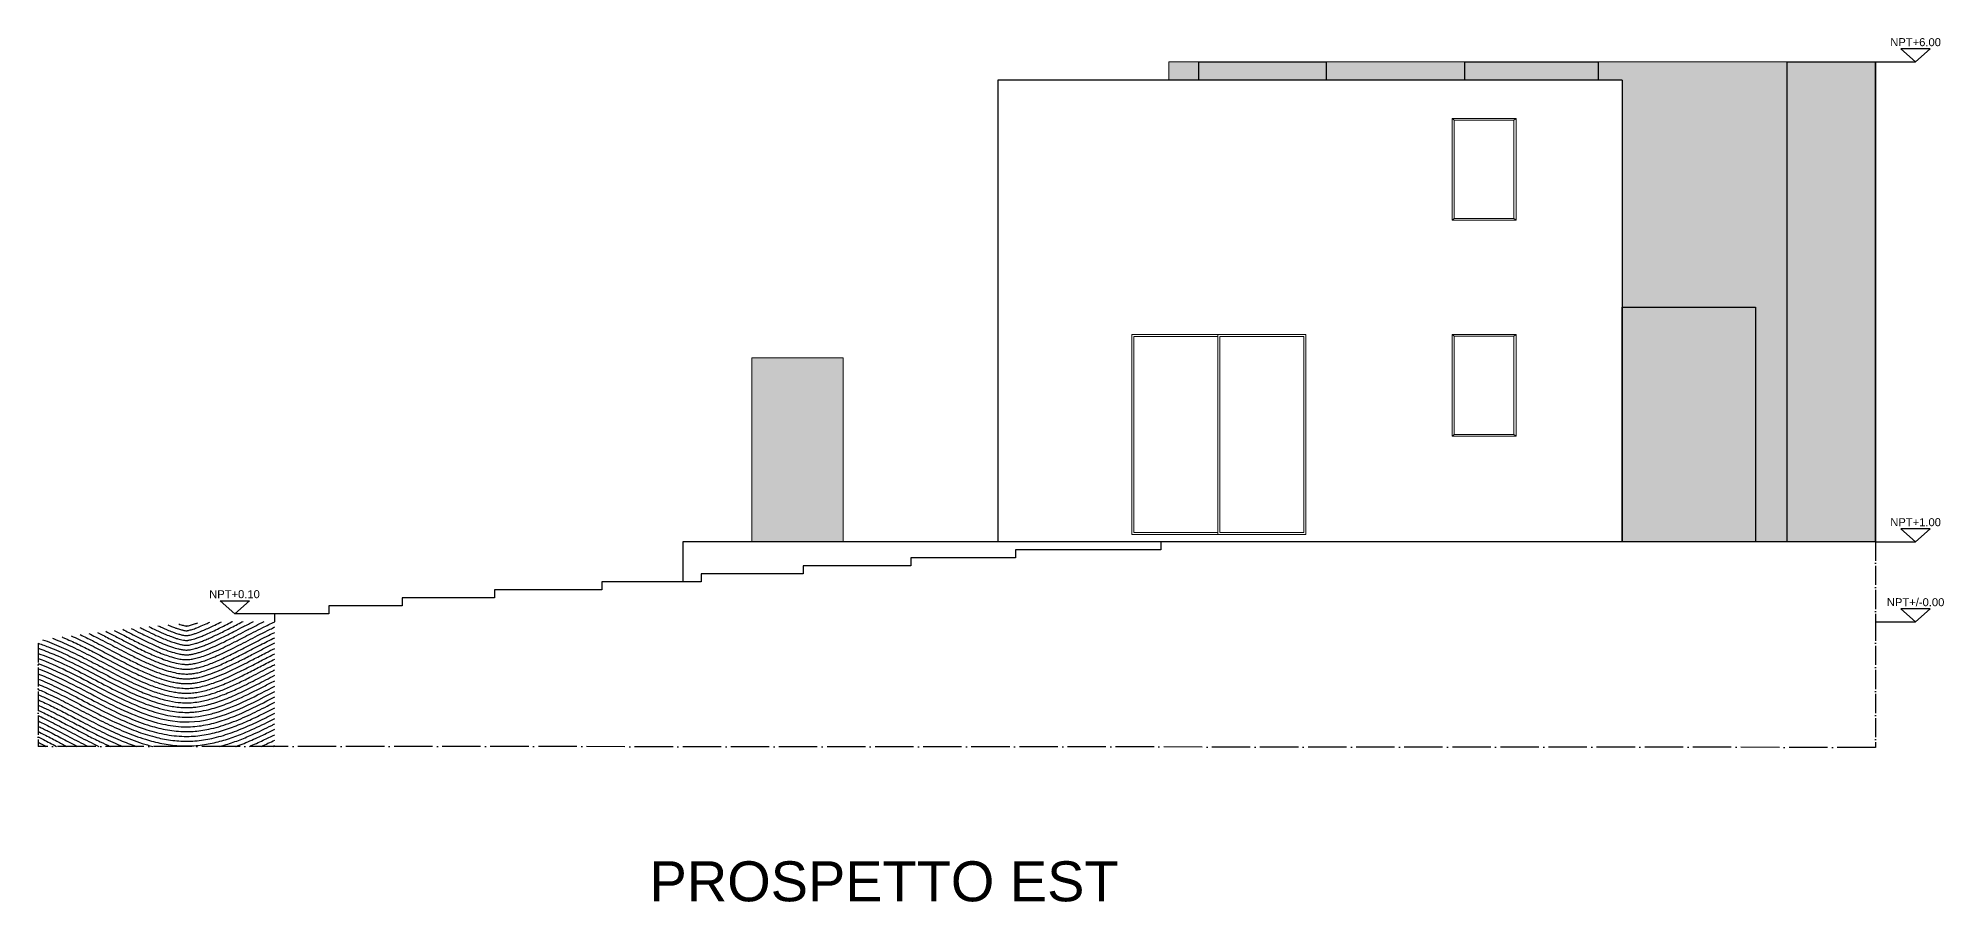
# Model space of a CAD drawing. Header units: millimetres. Extents: x 3463 to 12248, y 1379 to 3914.
# Drawn here: x 9867 to 12248, y 2834 to 3914 of the extents above; entities that cross this region are included whole.
import ezdxf
from ezdxf.enums import TextEntityAlignment as Align

# ---------------------------------------------------------------- set-up
doc = ezdxf.new("R2010")
doc.units = ezdxf.units.MM
doc.linetypes.add('ACAD_ISO04W100', pattern=[30, 24, -3, 0, -3])
for name, color, linetype in [('A-ANNO-SYMB', 3, 'Continuous'), ('A-ANNO-TEXT', 3, 'Continuous'), ('acqua', 140, 'Continuous')]:
    doc.layers.add(name, color=color, linetype=linetype)
doc.layers.add('MURO', color=1, linetype='Continuous', lineweight=25)
doc.layers.add('vetro', color=140, linetype='Continuous', lineweight=15)
doc.layers.add('VERDE_giardino_garden', color=7, linetype='Continuous', lineweight=13, true_color=0x426227)
doc.styles.add('ARIAL', font='Arial.ttf')
doc.styles.get("Standard").update_dxf_attribs({"font": 'Arial.ttf'})

msp = doc.modelspace()

# ---------------------------------------------------------------- hatches: boundary and pattern name
at = {"layer": 'MURO'}
h = msp.add_hatch(color=256, dxfattribs=at)
h.dxf.hatch_style = 1
h.paths.add_polyline_path([(11476.2, 3861.6), (11476.2, 3884.6), (11317.2, 3884.6), (11317.2, 3861.6)])
h = msp.add_hatch(color=256, dxfattribs=at)
h.dxf.hatch_style = 1
h.paths.add_polyline_path([(11816, 3861.6), (11816, 3884.6), (11649.3, 3884.6), (11649.3, 3861.6)])
h = msp.add_hatch(color=256, dxfattribs=at)
h.dxf.hatch_style = 1
h.paths.add_polyline_path([(12162.6, 3884.6), (12052.2, 3884.6), (12052.2, 3284.6), (12162.6, 3284.6)])
h = msp.add_hatch(color=256, dxfattribs=at)
h.dxf.hatch_style = 1
h.paths.add_polyline_path([(12012.5, 3577.6), (11846, 3577.6), (11846, 3284.6), (12012.5, 3284.6)])
at = {"layer": 'VERDE_giardino_garden'}
h = msp.add_hatch(color=256, dxfattribs=at)
h.dxf.hatch_style = 1
h.paths.add_polyline_path([(10872.8, 3514.6), (10758.8, 3514.6), (10758.8, 3284.6), (10872.8, 3284.6)])
at = {"layer": 'vetro'}
h = msp.add_hatch(color=256, dxfattribs=at)
h.dxf.hatch_style = 1
h.paths.add_polyline_path([(11279.7, 3884.6), (11279.7, 3861.6), (11317.2, 3861.6), (11317.2, 3884.6)])
h = msp.add_hatch(color=256, dxfattribs=at)
h.dxf.hatch_style = 1
h.paths.add_polyline_path([(11649.3, 3861.6), (11649.3, 3884.6), (11476.2, 3884.6), (11476.2, 3861.6)])
h = msp.add_hatch(color=256, dxfattribs=at)
h.dxf.hatch_style = 1
h.paths.add_polyline_path([(12052.2, 3884.6), (11816, 3884.6), (11816, 3861.6), (11846, 3861.6), (11846, 3577.6), (12012.5, 3577.6), (12012.5, 3284.6), (12052.2, 3284.6)])

# ---------------------------------------------------------------- linework, layer by layer
for p, q in [((11846, 3861.6), (11066, 3861.6)), ((11066, 3861.6), (11066, 3293.6)), ((11846, 3861.6), (11846, 3284.6)), ((11066, 3293.6), (11066, 3284.6)), ((12162.6, 3284.6), (10672.6, 3284.6)), ((10672.6, 3284.6), (10672.6, 3234.6)), ((10957.2, 3264.6), (10957.2, 3254.6)), ((11087.9, 3264.6), (10957.2, 3264.6)), ((11087.9, 3274.6), (11087.9, 3264.6)), ((11269.7, 3274.6), (11087.9, 3274.6)), ((11173.6, 3284.6), (11173.6, 3284.6)), ((12162.6, 3284.6), (11269.7, 3284.6)), ((11269.7, 3284.6), (11269.7, 3274.6)), ((10822.9, 3244.6), (10695.4, 3244.6)), ((10695.4, 3244.6), (10695.4, 3234.6)), ((10822.9, 3254.6), (10822.9, 3244.6)), ((10957.2, 3254.6), (10822.9, 3254.6)), ((10321.6, 3214.6), (10321.6, 3204.6)), ((10437.1, 3214.6), (10321.6, 3214.6)), ((10437.1, 3224.6), (10437.1, 3214.6)), ((10571.4, 3224.6), (10437.1, 3224.6)), ((10695.4, 3234.6), (10571.4, 3234.6)), ((10571.4, 3234.6), (10571.4, 3224.6)), ((10162.6, 3184.6), (10162.6, 3194.6)), ((10230.3, 3194.6), (10162.6, 3194.6)), ((10230.3, 3204.6), (10230.3, 3194.6)), ((10321.6, 3204.6), (10230.3, 3204.6))]:
    msp.add_line(p, q)
at = {"linetype": 'ACAD_ISO04W100'}
for p, q in [((12162.6, 3284.6), (12162.6, 3184.6)), ((12162.6, 3184.6), (12162.7, 3027.5)), ((9867, 3157.6), (9867, 3028.8))]:
    msp.add_line(p, q, dxfattribs=at)
at = {"linetype": 'ACAD_ISO04W100', "ltscale": 2}
msp.add_line((12162.7, 3027.5), (9866.9, 3028.8), dxfattribs=at)
at = {"layer": 'A-ANNO-SYMB', "ltscale": 0.8}
for p, q in [((12162.6, 3884.6), (12212.6, 3884.5)), ((12162.6, 3284.6), (12212.6, 3284.5)), ((10162.6, 3194.6), (10112.6, 3194.6)), ((12162.6, 3184.6), (12212.6, 3184.5))]:
    msp.add_line(p, q, dxfattribs=at)
at = {"layer": 'A-ANNO-SYMB'}
for points in [[(12212.6, 3884.5), (12231.1, 3900.7), (12194.3, 3900.8)], [(12212.6, 3284.5), (12231.1, 3300.7), (12194.3, 3300.8)], [(10112.6, 3194.6), (10094.2, 3210.8), (10131, 3210.8)], [(12212.6, 3184.5), (12231.1, 3200.7), (12194.3, 3200.8)]]:
    msp.add_lwpolyline(points, close=True, dxfattribs=at)
at = {"layer": 'acqua'}
for points, knots in [([(9908.4, 3167), (9915, 3164), (9921.4, 3160.9), (9934.8, 3154.3), (9941.6, 3150.7), (9954.9, 3143.7), (9961.4, 3140.3), (9974.8, 3133.4), (9981.6, 3129.9), (9994.3, 3123.8), (10000.1, 3121.2), (10010.1, 3117), (10014.4, 3115.4), (10022.6, 3112.5), (10026.5, 3111.3), (10032.5, 3109.8), (10034.6, 3109.3), (10038.8, 3108.5), (10040.9, 3108.1), (10044.7, 3107.6), (10046.6, 3107.4), (10049.8, 3107.3), (10051.2, 3107.2), (10054, 3107.2), (10055.4, 3107.3), (10058.3, 3107.5), (10059.7, 3107.6), (10062.8, 3108), (10064.3, 3108.3), (10069.3, 3109.2), (10072.8, 3110.1), (10080.3, 3112.3), (10084.2, 3113.6), (10092.4, 3116.7), (10096.7, 3118.5), (10105.5, 3122.4), (10110, 3124.5), (10121.4, 3130.1), (10128.3, 3133.7), (10140.7, 3140.1), (10146, 3142.8), (10155.1, 3147.5), (10158.8, 3149.4), (10162.6, 3151.3)], [787.366202, 787.366202, 787.366202, 787.366202, 806.096139, 806.096139, 826.792454, 826.792454, 847.488768, 847.488768, 870.365644, 870.365644, 891.191598, 891.191598, 907.455136, 907.455136, 923.718674, 923.718674, 933.434084, 933.434084, 943.149493, 943.149493, 952.422868, 952.422868, 960.209522, 960.209522, 967.996176, 967.996176, 975.78283, 975.78283, 983.569483, 983.569483, 999.746039, 999.746039, 1015.922595, 1015.922595, 1032.099151, 1032.099151, 1048.275707, 1048.275707, 1071.497054, 1071.497054, 1088.234468, 1088.234468, 1099.624621, 1099.624621, 1099.624621, 1099.624621]), ([(9919.5, 3168.5), (9924.7, 3166), (9929.7, 3163.5), (9942.1, 3157.2), (9949.3, 3153.4), (9963.3, 3146.1), (9970.1, 3142.5), (9981.9, 3136.5), (9986.9, 3134), (9996.6, 3129.4), (10001.3, 3127.2), (10010, 3123.5), (10014.1, 3121.9), (10021.9, 3119.1), (10025.6, 3117.9), (10031.6, 3116.2), (10034.1, 3115.6), (10038.4, 3114.6), (10040.4, 3114.3), (10044.2, 3113.7), (10046, 3113.5), (10049.2, 3113.3), (10050.7, 3113.2), (10053.6, 3113.2), (10055, 3113.3), (10057.9, 3113.5), (10059.4, 3113.6), (10062.6, 3114.1), (10064.2, 3114.3), (10070.1, 3115.5), (10074.7, 3116.8), (10083.6, 3119.8), (10087.8, 3121.4), (10096.6, 3125), (10101.1, 3127), (10110.6, 3131.5), (10115.5, 3133.9), (10125.6, 3139), (10130.8, 3141.7), (10140.5, 3146.7), (10144.9, 3149), (10153.8, 3153.6), (10158.2, 3155.8), (10162.6, 3158)], [795.471948, 795.471948, 795.471948, 795.471948, 810.332287, 810.332287, 832.324598, 832.324598, 854.316908, 854.316908, 871.363763, 871.363763, 888.410617, 888.410617, 904.11704, 904.11704, 919.823463, 919.823463, 930.959131, 930.959131, 940.763381, 940.763381, 950.567632, 950.567632, 959.288662, 959.288662, 968.009692, 968.009692, 976.730721, 976.730721, 985.451751, 985.451751, 1006.827432, 1006.827432, 1023.903169, 1023.903169, 1040.978906, 1040.978906, 1058.054643, 1058.054643, 1075.130379, 1075.130379, 1089.115482, 1089.115482, 1102.252281, 1102.252281, 1102.252281, 1102.252281]), ([(9930.3, 3169.9), (9933.2, 3168.5), (9936, 3167), (9947, 3161.4), (9954.9, 3157.3), (9970.2, 3149.3), (9977.6, 3145.4), (9989.6, 3139.4), (9994.3, 3137.1), (10003.4, 3132.8), (10007.9, 3130.9), (10016.4, 3127.4), (10020.4, 3125.9), (10028.1, 3123.4), (10031.7, 3122.3), (10038.5, 3120.7), (10041.6, 3120.1), (10046.4, 3119.5), (10048.2, 3119.4), (10050.9, 3119.2), (10051.8, 3119.2), (10053.5, 3119.2), (10054.3, 3119.2), (10056.7, 3119.4), (10058.5, 3119.5), (10062.2, 3120.1), (10064.3, 3120.4), (10068.5, 3121.4), (10070.8, 3122), (10075.9, 3123.5), (10078.7, 3124.4), (10084.7, 3126.6), (10087.9, 3127.8), (10096.3, 3131.4), (10101.8, 3133.9), (10113.3, 3139.5), (10119.2, 3142.5), (10131.7, 3148.9), (10138.2, 3152.3), (10150.6, 3158.7), (10156.5, 3161.7), (10162.6, 3164.6)], [803.350608, 803.350608, 803.350608, 803.350608, 811.698307, 811.698307, 835.944033, 835.944033, 860.189758, 860.189758, 876.835636, 876.835636, 893.481514, 893.481514, 910.127392, 910.127392, 926.77327, 926.77327, 943.419148, 943.419148, 954.161296, 954.161296, 960.674093, 960.674093, 965.816346, 965.816346, 977.121142, 977.121142, 988.425937, 988.425937, 999.730733, 999.730733, 1012.609302, 1012.609302, 1025.48787, 1025.48787, 1046.03627, 1046.03627, 1066.58467, 1066.58467, 1087.13307, 1087.13307, 1104.813246, 1104.813246, 1104.813246, 1104.813246]), ([(9941, 3171.2), (9943.3, 3170.1), (9945.5, 3168.9), (9952.9, 3165.1), (9957.9, 3162.5), (9970.5, 3155.9), (9978, 3152), (9992.3, 3144.7), (9999.1, 3141.4), (10009.3, 3136.9), (10012.9, 3135.3), (10019.8, 3132.6), (10023.1, 3131.4), (10029.4, 3129.3), (10032.4, 3128.4), (10038.8, 3126.8), (10041.9, 3126.2), (10046.5, 3125.5), (10048, 3125.4), (10050.4, 3125.2), (10051.4, 3125.2), (10052.8, 3125.2), (10053.4, 3125.2), (10054.4, 3125.3), (10054.8, 3125.3), (10055.8, 3125.3), (10056.3, 3125.4), (10057.8, 3125.5), (10058.9, 3125.7), (10061.1, 3126), (10062.3, 3126.2), (10065.3, 3126.8), (10067.2, 3127.3), (10071.2, 3128.3), (10073.3, 3129), (10077.7, 3130.4), (10080, 3131.3), (10084.8, 3133.1), (10087.3, 3134.1), (10092.5, 3136.3), (10095.2, 3137.5), (10103.4, 3141.3), (10109.2, 3144.2), (10121.3, 3150.3), (10127.7, 3153.6), (10140.9, 3160.4), (10147.7, 3164), (10157.4, 3168.8), (10160, 3170), (10162.6, 3171.3)], [811.121461, 811.121461, 811.121461, 811.121461, 817.845103, 817.845103, 833.221662, 833.221662, 857.607201, 857.607201, 881.992741, 881.992741, 896.085983, 896.085983, 910.179225, 910.179225, 924.621369, 924.621369, 942.352691, 942.352691, 952.658851, 952.658851, 959.36344, 959.36344, 963.673041, 963.673041, 967.295137, 967.295137, 970.917234, 970.917234, 978.161427, 978.161427, 985.40562, 985.40562, 995.807955, 995.807955, 1006.210289, 1006.210289, 1016.612624, 1016.612624, 1027.014958, 1027.014958, 1037.417293, 1037.417293, 1058.221962, 1058.221962, 1079.026631, 1079.026631, 1099.8313, 1099.8313, 1107.302647, 1107.302647, 1107.302647, 1107.302647]), ([(9951.6, 3172.6), (9953.7, 3171.4), (9955.9, 3170.3), (9962.9, 3166.7), (9967.6, 3164.2), (9976.9, 3159.3), (9981.5, 3156.9), (9991.9, 3151.6), (9997.7, 3148.7), (10008.8, 3143.6), (10014.1, 3141.3), (10022.2, 3138.1), (10025.4, 3136.9), (10031.2, 3135), (10034, 3134.2), (10040.3, 3132.6), (10043.6, 3132), (10047.5, 3131.5), (10048.5, 3131.4), (10050.1, 3131.3), (10050.8, 3131.2), (10052, 3131.2), (10052.6, 3131.2), (10053.6, 3131.2), (10054.2, 3131.3), (10055.3, 3131.3), (10055.9, 3131.4), (10057.7, 3131.5), (10058.9, 3131.7), (10062, 3132.2), (10064, 3132.7), (10068.4, 3133.8), (10070.7, 3134.4), (10075.7, 3136.1), (10078.3, 3137), (10083.9, 3139.2), (10086.9, 3140.4), (10093, 3143.1), (10096.2, 3144.6), (10102.8, 3147.7), (10106.2, 3149.4), (10116.8, 3154.7), (10124.3, 3158.6), (10140, 3166.7), (10148.3, 3171), (10158.8, 3176.1), (10160.7, 3177), (10162.6, 3178)], [818.891462, 818.891462, 818.891462, 818.891462, 825.365112, 825.365112, 840.370424, 840.370424, 855.375735, 855.375735, 876.042045, 876.042045, 896.708355, 896.708355, 910.504909, 910.504909, 924.301464, 924.301464, 944.294997, 944.294997, 951.646634, 951.646634, 956.960678, 956.960678, 961.861669, 961.861669, 966.762661, 966.762661, 971.663652, 971.663652, 980.796013, 980.796013, 993.155987, 993.155987, 1005.515961, 1005.515961, 1017.875935, 1017.875935, 1030.235908, 1030.235908, 1042.595882, 1042.595882, 1054.955856, 1054.955856, 1079.675803, 1079.675803, 1104.395751, 1104.395751, 1109.717965, 1109.717965, 1109.717965, 1109.717965]), ([(9962.1, 3173.8), (9965.5, 3172.1), (9968.8, 3170.3), (9977.5, 3165.8), (9982.8, 3163), (9993.1, 3157.7), (9998, 3155.3), (10007.5, 3150.8), (10012, 3148.7), (10019.4, 3145.6), (10022.4, 3144.4), (10028.2, 3142.3), (10030.9, 3141.4), (10035.3, 3140.1), (10037.1, 3139.5), (10041.4, 3138.5), (10043.7, 3138), (10046.9, 3137.6), (10047.9, 3137.5), (10049.8, 3137.3), (10050.6, 3137.3), (10051.9, 3137.2), (10052.3, 3137.2), (10053.1, 3137.2), (10053.5, 3137.2), (10054.3, 3137.3), (10054.7, 3137.3), (10056, 3137.4), (10057, 3137.5), (10059.8, 3137.9), (10061.8, 3138.3), (10066.2, 3139.4), (10068.7, 3140.1), (10074.1, 3141.9), (10077.1, 3143), (10083.3, 3145.4), (10086.5, 3146.8), (10093.4, 3149.9), (10097, 3151.6), (10104.5, 3155.3), (10108.4, 3157.2), (10116.5, 3161.3), (10120.7, 3163.5), (10132.2, 3169.5), (10139.7, 3173.4), (10152.5, 3179.7), (10157.5, 3182.2), (10162.6, 3184.6)], [826.765081, 826.765081, 826.765081, 826.765081, 837.068898, 837.068898, 854.642899, 854.642899, 872.2169, 872.2169, 889.7909, 889.7909, 902.827977, 902.827977, 915.865053, 915.865053, 925.831881, 925.831881, 940.797717, 940.797717, 948.715382, 948.715382, 956.633047, 956.633047, 960.829958, 960.829958, 965.026869, 965.026869, 969.223779, 969.223779, 977.67725, 977.67725, 991.694097, 991.694097, 1005.710943, 1005.710943, 1019.727789, 1019.727789, 1033.563667, 1033.563667, 1047.399544, 1047.399544, 1061.235422, 1061.235422, 1075.071299, 1075.071299, 1098.010958, 1098.010958, 1112.056864, 1112.056864, 1112.056864, 1112.056864]), ([(9972.7, 3175.1), (9975.2, 3173.7), (9977.7, 3172.4), (9985, 3168.6), (9989.7, 3166.2), (9998.6, 3161.7), (10002.9, 3159.6), (10011.8, 3155.4), (10016.2, 3153.4), (10024.5, 3150), (10028.3, 3148.6), (10035.3, 3146.3), (10038.4, 3145.4), (10043.1, 3144.3), (10044.9, 3143.9), (10047.3, 3143.6), (10048.1, 3143.5), (10049.6, 3143.3), (10050.4, 3143.3), (10051.7, 3143.2), (10052.3, 3143.2), (10053.2, 3143.2), (10053.4, 3143.2), (10054.2, 3143.3), (10054.7, 3143.3), (10055.8, 3143.4), (10056.4, 3143.5), (10058.3, 3143.8), (10059.8, 3144), (10062.9, 3144.8), (10064.5, 3145.2), (10067.5, 3146), (10069, 3146.5), (10072, 3147.5), (10073.7, 3148.1), (10078.9, 3150.1), (10082.7, 3151.7), (10090.8, 3155.3), (10095.2, 3157.4), (10104.4, 3161.9), (10109.2, 3164.3), (10118.1, 3168.9), (10122.1, 3171), (10130.2, 3175.2), (10134.4, 3177.4), (10142.3, 3181.4), (10145.9, 3183.2), (10149.5, 3185)], [834.860843, 834.860843, 834.860843, 834.860843, 842.898218, 842.898218, 858.646171, 858.646171, 874.394125, 874.394125, 892.367795, 892.367795, 910.047377, 910.047377, 927.72696, 927.72696, 940.353266, 940.353266, 947.118688, 947.118688, 954.501635, 954.501635, 961.884583, 961.884583, 965.405593, 965.405593, 971.364729, 971.364729, 977.323865, 977.323865, 989.242138, 989.242138, 999.253952, 999.253952, 1007.436648, 1007.436648, 1015.619343, 1015.619343, 1032.531321, 1032.531321, 1049.443298, 1049.443298, 1066.355276, 1066.355276, 1079.189786, 1079.189786, 1092.024295, 1092.024295, 1102.364169, 1102.364169, 1102.364169, 1102.364169]), ([(9983.3, 3176.2), (9987.3, 3174.2), (9991.2, 3172.2), (10000.2, 3167.6), (10005.1, 3165.2), (10014.5, 3160.8), (10018.9, 3158.8), (10026.8, 3155.6), (10030.4, 3154.2), (10036.8, 3152.1), (10039.7, 3151.2), (10043.9, 3150.3), (10045.4, 3150), (10047.6, 3149.6), (10048.3, 3149.5), (10049.9, 3149.3), (10050.7, 3149.3), (10051.7, 3149.2), (10052, 3149.2), (10052.5, 3149.2), (10052.7, 3149.2), (10053, 3149.2), (10053.2, 3149.2), (10053.8, 3149.3), (10054.4, 3149.3), (10055.6, 3149.4), (10056.3, 3149.5), (10057.8, 3149.8), (10058.7, 3149.9), (10060.7, 3150.4), (10061.9, 3150.7), (10064.5, 3151.4), (10065.9, 3151.8), (10068.9, 3152.8), (10070.5, 3153.4), (10074, 3154.6), (10075.7, 3155.3), (10079.5, 3156.9), (10081.5, 3157.7), (10087.6, 3160.4), (10092, 3162.5), (10101.3, 3167), (10106.2, 3169.5), (10115.3, 3174.2), (10119.3, 3176.3), (10127.5, 3180.6), (10131.7, 3182.7), (10136.1, 3185)], [843.323833, 843.323833, 843.323833, 843.323833, 856.43865, 856.43865, 874.631231, 874.631231, 892.823813, 892.823813, 909.917941, 909.917941, 927.012069, 927.012069, 938.580819, 938.580819, 945.515396, 945.515396, 954.88255, 954.88255, 959.449127, 959.449127, 962.365144, 962.365144, 965.281161, 965.281161, 972.794371, 972.794371, 980.307581, 980.307581, 987.820791, 987.820791, 996.528862, 996.528862, 1005.236932, 1005.236932, 1013.945003, 1013.945003, 1022.653073, 1022.653073, 1031.361144, 1031.361144, 1048.777285, 1048.777285, 1066.193427, 1066.193427, 1079.227584, 1079.227584, 1092.068513, 1092.068513, 1092.068513, 1092.068513]), ([(9994.2, 3177.4), (9995.8, 3176.6), (9997.4, 3175.7), (10003.3, 3172.8), (10007.4, 3170.7), (10015.1, 3167.1), (10018.6, 3165.5), (10024.4, 3163), (10026.8, 3162.1), (10031.2, 3160.3), (10033.3, 3159.6), (10037.3, 3158.3), (10039.1, 3157.7), (10041.7, 3157), (10042.6, 3156.7), (10045.1, 3156.1), (10046.5, 3155.8), (10048.8, 3155.5), (10049.6, 3155.4), (10050.9, 3155.3), (10051.4, 3155.2), (10052.1, 3155.2), (10052.4, 3155.2), (10052.7, 3155.2), (10052.8, 3155.2), (10052.9, 3155.2), (10053, 3155.2), (10053.3, 3155.2), (10053.5, 3155.3), (10054, 3155.3), (10054.3, 3155.3), (10055.3, 3155.4), (10056, 3155.5), (10057.7, 3155.9), (10058.6, 3156.1), (10060.8, 3156.6), (10062, 3156.9), (10064.6, 3157.7), (10066, 3158.2), (10069.1, 3159.2), (10070.7, 3159.8), (10074.1, 3161.1), (10075.9, 3161.9), (10079.7, 3163.5), (10081.7, 3164.4), (10085.9, 3166.3), (10088, 3167.3), (10094.7, 3170.5), (10099.4, 3172.8), (10109.5, 3178), (10114.8, 3180.7), (10121.2, 3184), (10122.1, 3184.5), (10123, 3185)], [852.354859, 852.354859, 852.354859, 852.354859, 857.999107, 857.999107, 873.318506, 873.318506, 887.820851, 887.820851, 898.651409, 898.651409, 909.481967, 909.481967, 920.38386, 920.38386, 926.500127, 926.500127, 938.732662, 938.732662, 948.498393, 948.498393, 955.836985, 955.836985, 961.165693, 961.165693, 963.407617, 963.407617, 965.095888, 965.095888, 969.676456, 969.676456, 974.257024, 974.257024, 982.973276, 982.973276, 991.689528, 991.689528, 1000.40578, 1000.40578, 1009.122033, 1009.122033, 1017.838285, 1017.838285, 1026.554537, 1026.554537, 1035.270789, 1035.270789, 1043.987041, 1043.987041, 1061.419545, 1061.419545, 1078.852049, 1078.852049, 1081.61641, 1081.61641, 1081.61641, 1081.61641]), ([(10005.2, 3178.5), (10008.4, 3177), (10011.4, 3175.5), (10018.7, 3172.1), (10022.8, 3170.2), (10029, 3167.6), (10031.3, 3166.7), (10034.9, 3165.4), (10036.3, 3164.9), (10039, 3164), (10040.2, 3163.6), (10042.6, 3162.9), (10043.7, 3162.6), (10046.1, 3162.1), (10047.4, 3161.8), (10049.4, 3161.5), (10050.3, 3161.4), (10051.5, 3161.2), (10051.9, 3161.2), (10052.3, 3161.2), (10052.4, 3161.2), (10052.6, 3161.2), (10052.6, 3161.2), (10052.7, 3161.2), (10052.7, 3161.2), (10052.8, 3161.2), (10052.9, 3161.2), (10052.9, 3161.2), (10053, 3161.2), (10053.1, 3161.2), (10053.3, 3161.3), (10053.7, 3161.3), (10054, 3161.3), (10054.9, 3161.5), (10055.6, 3161.6), (10057.2, 3161.9), (10058.1, 3162.1), (10060.2, 3162.7), (10061.4, 3163), (10064, 3163.8), (10065.4, 3164.3), (10068.4, 3165.4), (10070.1, 3166), (10073.5, 3167.4), (10075.3, 3168.1), (10082, 3171), (10087.3, 3173.6), (10098, 3178.8), (10103.2, 3181.5), (10109.1, 3184.6), (10109.5, 3184.8), (10109.9, 3185)], [862.27221, 862.27221, 862.27221, 862.27221, 873.786909, 873.786909, 891.353765, 891.353765, 902.590247, 902.590247, 910.40945, 910.40945, 918.228652, 918.228652, 926.308944, 926.308944, 937.468599, 937.468599, 948.628253, 948.628253, 957.653753, 957.653753, 961.138367, 961.138367, 963.3738, 963.3738, 964.834193, 964.834193, 966.294587, 966.294587, 967.754981, 967.754981, 970.675768, 970.675768, 976.749956, 976.749956, 985.499975, 985.499975, 994.249994, 994.249994, 1003.000013, 1003.000013, 1011.750032, 1011.750032, 1020.50005, 1020.50005, 1029.250069, 1029.250069, 1051.08794, 1051.08794, 1069.387586, 1069.387586, 1070.680945, 1070.680945, 1070.680945, 1070.680945]), ([(10016.7, 3179.6), (10018.5, 3178.8), (10020.2, 3178), (10024.1, 3176.2), (10026.2, 3175.3), (10030.6, 3173.5), (10032.8, 3172.6), (10036.2, 3171.3), (10037.4, 3170.9), (10039.5, 3170.1), (10040.4, 3169.9), (10042.2, 3169.3), (10043, 3169.1), (10044.5, 3168.7), (10045.1, 3168.5), (10046.3, 3168.2), (10046.8, 3168.1), (10047.8, 3167.8), (10048.3, 3167.8), (10049.5, 3167.5), (10050.2, 3167.4), (10051.3, 3167.3), (10051.8, 3167.2), (10052.2, 3167.2), (10052.3, 3167.2), (10052.4, 3167.2), (10052.4, 3167.2), (10052.5, 3167.2), (10052.5, 3167.2), (10052.5, 3167.2), (10052.5, 3167.2), (10052.5, 3167.2), (10052.5, 3167.2), (10052.5, 3167.2), (10052.5, 3167.2), (10052.6, 3167.2), (10052.8, 3167.2), (10053.1, 3167.3), (10053.2, 3167.3), (10053.9, 3167.4), (10054.5, 3167.5), (10056, 3167.8), (10057, 3168), (10058.9, 3168.5), (10059.8, 3168.8), (10062, 3169.5), (10063.3, 3169.9), (10067.4, 3171.4), (10070.6, 3172.6), (10076.2, 3175), (10078.3, 3176), (10082.8, 3178.1), (10085.1, 3179.2), (10090.3, 3181.7), (10093.2, 3183.1), (10096.1, 3184.6)], [873.630941, 873.630941, 873.630941, 873.630941, 880.777667, 880.777667, 890.200352, 890.200352, 901.365373, 901.365373, 908.438874, 908.438874, 914.128136, 914.128136, 919.817398, 919.817398, 925.069776, 925.069776, 929.859413, 929.859413, 934.649051, 934.649051, 944.228325, 944.228325, 953.8076, 953.8076, 959.083061, 959.083061, 961.818353, 961.818353, 963.025703, 963.025703, 963.992543, 963.992543, 964.798337, 964.798337, 966.52065, 966.52065, 971.36936, 971.36936, 976.218069, 976.218069, 985.804348, 985.804348, 995.390628, 995.390628, 1002.760315, 1002.760315, 1011.359984, 1011.359984, 1028.162401, 1028.162401, 1037.729444, 1037.729444, 1047.296488, 1047.296488, 1058.02252, 1058.02252, 1058.02252, 1058.02252]), ([(10028.9, 3180.7), (10030, 3180.2), (10031, 3179.8), (10033.9, 3178.6), (10035.6, 3177.9), (10038.4, 3176.9), (10039.6, 3176.5), (10041.7, 3175.8), (10042.6, 3175.5), (10044.4, 3174.9), (10045.2, 3174.7), (10046.5, 3174.3), (10047.1, 3174.2), (10048.1, 3173.9), (10048.5, 3173.8), (10049.4, 3173.6), (10049.8, 3173.6), (10051.1, 3173.3), (10051.7, 3173.3), (10052.2, 3173.2), (10052.3, 3173.2), (10052.3, 3173.2)], [887.656662, 887.656662, 887.656662, 887.656662, 892.760318, 892.760318, 901.776745, 901.776745, 908.710546, 908.710546, 915.046397, 915.046397, 921.382248, 921.382248, 926.300794, 926.300794, 931.219339, 931.219339, 936.137884, 936.137884, 949.55519, 949.55519, 953.859647, 953.859647, 953.859647, 953.859647]), ([(10042.6, 3181.8), (10042.6, 3181.8), (10042.7, 3181.8), (10043.7, 3181.4), (10044.7, 3181.1), (10046.6, 3180.5), (10047.4, 3180.3), (10048.9, 3179.9), (10049.5, 3179.8), (10050.5, 3179.5), (10050.9, 3179.5), (10051.6, 3179.3), (10051.9, 3179.3), (10052.3, 3179.2), (10052.5, 3179.2), (10052.6, 3179.2), (10052.6, 3179.2), (10052.6, 3179.2)], [908.815565, 908.815565, 908.815565, 908.815565, 908.878669, 908.878669, 916.098525, 916.098525, 923.318382, 923.318382, 930.538238, 930.538238, 936.581596, 936.581596, 942.624955, 942.624955, 949.189531, 949.189531, 952.162562, 952.162562, 952.162562, 952.162562]), ([(10052.3, 3173.2), (10052.4, 3173.2), (10052.7, 3173.3), (10053.5, 3173.4), (10054, 3173.5), (10055.4, 3173.8), (10056.2, 3174), (10057.8, 3174.5), (10058.6, 3174.7), (10060.3, 3175.2), (10061.2, 3175.5), (10064.2, 3176.6), (10066.5, 3177.5), (10071.4, 3179.5), (10074.1, 3180.7), (10078.5, 3182.7), (10079.9, 3183.4), (10081.5, 3184.1)], [971.235705, 971.235705, 971.235705, 971.235705, 979.973612, 979.973612, 988.711518, 988.711518, 997.449425, 997.449425, 1003.927903, 1003.927903, 1010.40638, 1010.40638, 1023.363336, 1023.363336, 1036.320291, 1036.320291, 1042.612221, 1042.612221, 1042.612221, 1042.612221]), ([(10052.6, 3179.2), (10052.7, 3179.2), (10053, 3179.3), (10053.8, 3179.4), (10054.3, 3179.5), (10055.7, 3179.8), (10056.5, 3180), (10058.1, 3180.5), (10058.9, 3180.7), (10060.6, 3181.2), (10061.5, 3181.5), (10063.7, 3182.3), (10065, 3182.8), (10066.4, 3183.3)], [971.235705, 971.235705, 971.235705, 971.235705, 979.973612, 979.973612, 988.711518, 988.711518, 997.449425, 997.449425, 1003.927903, 1003.927903, 1010.40638, 1010.40638, 1018.205773, 1018.205773, 1018.205773, 1018.205773]), ([(9867, 3157.6), (9871.9, 3156), (9876.7, 3154.2), (9889.1, 3149.4), (9896.6, 3146.1), (9911.4, 3139.1), (9918.7, 3135.5), (9933.1, 3128.1), (9940.2, 3124.3), (9956.1, 3116), (9964.8, 3111.5), (9980.2, 3103.9), (9986.9, 3100.8), (10000, 3095.1), (10006.5, 3092.6), (10019.1, 3088.4), (10025.2, 3086.7), (10036.1, 3084.5), (10040.8, 3083.8), (10048.1, 3083.3), (10050.8, 3083.2), (10055, 3083.2), (10056.6, 3083.3), (10061.3, 3083.6), (10064.5, 3084), (10072.8, 3085.4), (10078, 3086.6), (10088.6, 3089.7), (10094, 3091.6), (10105.1, 3096), (10110.8, 3098.5), (10123.6, 3104.4), (10130.9, 3108), (10145.5, 3115.5), (10153, 3119.4), (10161.2, 3123.7), (10161.9, 3124), (10162.6, 3124.4)], [756.705727, 756.705727, 756.705727, 756.705727, 770.640883, 770.640883, 792.897199, 792.897199, 815.153514, 815.153514, 837.409829, 837.409829, 865.419058, 865.419058, 887.721038, 887.721038, 910.023017, 910.023017, 932.324996, 932.324996, 950.432718, 950.432718, 961.196824, 961.196824, 967.519187, 967.519187, 980.163913, 980.163913, 999.646129, 999.646129, 1019.128344, 1019.128344, 1038.61056, 1038.61056, 1062.501355, 1062.501355, 1086.39215, 1086.39215, 1088.539663, 1088.539663, 1088.539663, 1088.539663]), ([(9867, 3151.3), (9868.5, 3150.8), (9870, 3150.3), (9878.2, 3147.3), (9884.8, 3144.6), (9901.4, 3137.4), (9911.2, 3132.6), (9930.6, 3122.6), (9940.2, 3117.6), (9958.8, 3107.8), (9967.9, 3103.2), (9985.6, 3094.7), (9994.4, 3090.9), (10011.6, 3084.4), (10019.9, 3081.8), (10033.9, 3078.8), (10039.5, 3077.9), (10047.6, 3077.3), (10050.2, 3077.2), (10054.5, 3077.2), (10056.4, 3077.3), (10060.2, 3077.5), (10062.1, 3077.7), (10069.9, 3078.6), (10075.9, 3079.9), (10088.2, 3083.2), (10094.4, 3085.4), (10107.2, 3090.3), (10113.7, 3093.2), (10126.9, 3099.3), (10133.5, 3102.7), (10147.6, 3109.9), (10155.1, 3113.8), (10162.6, 3117.6)], [758.533338, 758.533338, 758.533338, 758.533338, 762.891109, 762.891109, 782.720474, 782.720474, 812.831204, 812.831204, 842.941934, 842.941934, 871.982068, 871.982068, 901.022203, 901.022203, 930.062337, 930.062337, 950.620938, 950.620938, 960.089434, 960.089434, 967.183877, 967.183877, 974.27832, 974.27832, 996.158558, 996.158558, 1018.038797, 1018.038797, 1039.919035, 1039.919035, 1061.799273, 1061.799273, 1085.657712, 1085.657712, 1085.657712, 1085.657712]), ([(9867, 3144.9), (9875.4, 3142), (9883.7, 3138.6), (9901.7, 3130.6), (9911.3, 3125.8), (9930.5, 3115.9), (9940.1, 3110.8), (9958.9, 3101), (9968.3, 3096.3), (9986.8, 3087.6), (9996, 3083.7), (10014.1, 3077.3), (10022.9, 3074.8), (10035.4, 3072.5), (10039, 3072), (10046, 3071.4), (10049.3, 3071.2), (10054.6, 3071.2), (10056.6, 3071.3), (10060.6, 3071.5), (10062.6, 3071.7), (10068.7, 3072.4), (10072.7, 3073.2), (10083.4, 3075.5), (10090, 3077.5), (10103.4, 3082.3), (10110.2, 3085.1), (10127.5, 3092.9), (10138.1, 3098.2), (10153.4, 3106.1), (10158, 3108.5), (10162.6, 3110.9)], [760.459462, 760.459462, 760.459462, 760.459462, 785.73927, 785.73927, 815.710483, 815.710483, 845.681697, 845.681697, 875.652911, 875.652911, 905.624124, 905.624124, 935.595338, 935.595338, 948.345182, 948.345182, 960.009353, 960.009353, 967.10454, 967.10454, 974.199727, 974.199727, 988.390101, 988.390101, 1011.008127, 1011.008127, 1033.626153, 1033.626153, 1068.008447, 1068.008447, 1082.745931, 1082.745931, 1082.745931, 1082.745931]), ([(9872.3, 3162.1), (9876.2, 3160.8), (9880.1, 3159.4), (9892, 3154.7), (9899.8, 3151.2), (9915.2, 3143.9), (9922.8, 3140.1), (9937.7, 3132.4), (9945.1, 3128.6), (9960.9, 3120.3), (9969.3, 3115.9), (9985.7, 3107.9), (9993.8, 3104.2), (10007.2, 3098.8), (10012.8, 3096.8), (10023.7, 3093.4), (10028.9, 3092), (10039, 3090.1), (10043.9, 3089.5), (10050, 3089.2), (10051.4, 3089.2), (10054.1, 3089.2), (10055.5, 3089.3), (10058.3, 3089.4), (10059.7, 3089.5), (10062.5, 3089.8), (10063.9, 3090), (10068.3, 3090.7), (10071.2, 3091.2), (10078.7, 3093), (10083.3, 3094.3), (10092.7, 3097.5), (10097.6, 3099.4), (10107.5, 3103.6), (10112.6, 3105.9), (10122.9, 3110.8), (10128.2, 3113.4), (10141.2, 3120.1), (10149.1, 3124.2), (10159, 3129.3), (10160.8, 3130.2), (10162.6, 3131.1)], [759.888444, 759.888444, 759.888444, 759.888444, 770.881647, 770.881647, 793.864996, 793.864996, 816.848345, 816.848345, 839.831694, 839.831694, 867.090872, 867.090872, 894.350049, 894.350049, 914.361952, 914.361952, 934.373855, 934.373855, 954.385758, 954.385758, 960.242831, 960.242831, 966.227368, 966.227368, 972.211905, 972.211905, 978.196442, 978.196442, 990.165516, 990.165516, 1007.724554, 1007.724554, 1025.283591, 1025.283591, 1042.842628, 1042.842628, 1060.401666, 1060.401666, 1085.693193, 1085.693193, 1091.384592, 1091.384592, 1091.384592, 1091.384592]), ([(9885, 3163.9), (9885.4, 3163.7), (9885.7, 3163.6), (9895, 3159.9), (9903.7, 3156.1), (9920.7, 3147.9), (9929.1, 3143.7), (9945.4, 3135.2), (9953.3, 3131), (9969, 3122.9), (9976.6, 3119), (9991.5, 3111.9), (9998.7, 3108.6), (10011.1, 3103.7), (10016.4, 3101.9), (10025.7, 3099.1), (10029.8, 3098), (10036.1, 3096.8), (10038.4, 3096.4), (10042.7, 3095.8), (10044.6, 3095.6), (10048.1, 3095.3), (10049.5, 3095.3), (10052.1, 3095.2), (10053.3, 3095.2), (10055.6, 3095.3), (10056.7, 3095.3), (10059.1, 3095.5), (10060.2, 3095.6), (10063.9, 3096), (10066.4, 3096.4), (10071.5, 3097.5), (10074.2, 3098.1), (10079.6, 3099.5), (10082.4, 3100.4), (10090.9, 3103.2), (10096.8, 3105.5), (10109.1, 3110.8), (10115.4, 3113.8), (10127.1, 3119.6), (10132.5, 3122.3), (10143.4, 3127.9), (10148.9, 3130.8), (10157.2, 3135.1), (10159.9, 3136.5), (10162.6, 3137.9)], [769.831629, 769.831629, 769.831629, 769.831629, 770.798942, 770.798942, 795.968104, 795.968104, 821.137265, 821.137265, 846.306427, 846.306427, 871.475589, 871.475589, 896.644751, 896.644751, 916.235196, 916.235196, 932.428454, 932.428454, 942.185535, 942.185535, 950.850971, 950.850971, 957.557748, 957.557748, 962.943668, 962.943668, 968.329588, 968.329588, 973.715508, 973.715508, 984.682415, 984.682415, 995.649322, 995.649322, 1006.616229, 1006.616229, 1028.550044, 1028.550044, 1050.483859, 1050.483859, 1068.166049, 1068.166049, 1085.84824, 1085.84824, 1094.185322, 1094.185322, 1094.185322, 1094.185322]), ([(9896.9, 3165.5), (9898.3, 3164.9), (9899.7, 3164.3), (9907, 3161.1), (9912.9, 3158.3), (9924.5, 3152.7), (9930.2, 3149.8), (9947, 3141.2), (9957.8, 3135.4), (9975.1, 3126.5), (9981.7, 3123.2), (9994.6, 3117), (10000.9, 3114.3), (10012.3, 3109.7), (10017.5, 3107.9), (10026.8, 3105), (10030.9, 3103.9), (10038.9, 3102.3), (10042.7, 3101.8), (10047.7, 3101.4), (10049, 3101.3), (10051.5, 3101.2), (10052.6, 3101.2), (10054.8, 3101.3), (10055.9, 3101.3), (10058.2, 3101.4), (10059.3, 3101.6), (10061.7, 3101.8), (10062.9, 3102), (10066.7, 3102.6), (10069.5, 3103.1), (10075.3, 3104.6), (10078.3, 3105.4), (10084.5, 3107.4), (10087.7, 3108.5), (10094.3, 3111), (10097.6, 3112.4), (10107.6, 3116.7), (10114.4, 3120), (10127.4, 3126.4), (10133.4, 3129.6), (10144.7, 3135.4), (10149.8, 3138.1), (10157.5, 3142), (10160.1, 3143.3), (10162.6, 3144.6)], [778.887759, 778.887759, 778.887759, 778.887759, 782.704456, 782.704456, 799.775962, 799.775962, 816.847469, 816.847469, 850.990482, 850.990482, 873.232487, 873.232487, 895.474492, 895.474492, 915.165477, 915.165477, 932.489552, 932.489552, 949.813628, 949.813628, 956.319104, 956.319104, 961.977274, 961.977274, 967.635444, 967.635444, 973.293615, 973.293615, 978.951785, 978.951785, 991.504322, 991.504322, 1004.056859, 1004.056859, 1016.609396, 1016.609396, 1029.161933, 1029.161933, 1052.976918, 1052.976918, 1072.990228, 1072.990228, 1089.189588, 1089.189588, 1096.93397, 1096.93397, 1096.93397, 1096.93397]), ([(9867, 3138.6), (9868.6, 3138), (9870.2, 3137.4), (9883.5, 3132.4), (9895.2, 3127), (9918.4, 3115.5), (9929.9, 3109.4), (9952.9, 3097.4), (9964.3, 3091.5), (9987.1, 3080.9), (9998.4, 3076.2), (10018.3, 3069.8), (10027, 3067.7), (10039.4, 3065.9), (10043.2, 3065.5), (10049.8, 3065.2), (10052.5, 3065.2), (10060.6, 3065.4), (10066, 3066), (10076.9, 3067.8), (10082.4, 3069.1), (10099.6, 3074.1), (10111.4, 3078.9), (10135.2, 3089.9), (10147.1, 3096.1), (10160.3, 3102.9), (10161.5, 3103.5), (10162.6, 3104.1)], [762.487648, 762.487648, 762.487648, 762.487648, 767.473192, 767.473192, 803.769384, 803.769384, 840.065576, 840.065576, 876.361768, 876.361768, 912.65796, 912.65796, 941.135144, 941.135144, 953.783173, 953.783173, 962.85843, 962.85843, 981.008942, 981.008942, 999.159455, 999.159455, 1037.66714, 1037.66714, 1076.174826, 1076.174826, 1079.813199, 1079.813199, 1079.813199, 1079.813199]), ([(9867, 3132.2), (9929.5, 3109.3), (10029.4, 3027.8), (10127, 3078.9), (10162.6, 3097.4)], [764.619167, 764.619167, 764.619167, 764.619167, 963.12736, 1076.86943, 1076.86943, 1076.86943, 1076.86943]), ([(9867, 3125.8), (9871, 3124.3), (9875, 3122.7), (9890.9, 3115.9), (9902.8, 3109.9), (9926.9, 3097.5), (9939.1, 3091), (9963.5, 3078.6), (9975.7, 3072.7), (9998.5, 3063.5), (10008.9, 3059.9), (10028.1, 3055.3), (10036.8, 3053.9), (10048.7, 3053.2), (10051.8, 3053.2), (10058.4, 3053.3), (10062, 3053.6), (10069.1, 3054.3), (10072.6, 3054.9), (10083.2, 3056.9), (10090.2, 3058.8), (10104, 3063.3), (10110.9, 3065.9), (10129.5, 3073.8), (10141.2, 3079.6), (10156, 3087.2), (10159.3, 3088.9), (10162.6, 3090.6)], [766.855748, 766.855748, 766.855748, 766.855748, 779.803185, 779.803185, 818.005249, 818.005249, 856.207313, 856.207313, 894.409377, 894.409377, 926.477946, 926.477946, 952.918424, 952.918424, 962.199482, 962.199482, 972.940324, 972.940324, 983.681166, 983.681166, 1005.162851, 1005.162851, 1026.644535, 1026.644535, 1063.457245, 1063.457245, 1073.922788, 1073.922788, 1073.922788, 1073.922788]), ([(9867, 3119.4), (9867.2, 3119.3), (9867.4, 3119.2), (9876.6, 3115.6), (9885.7, 3111.5), (9904.2, 3102.5), (9913.5, 3097.7), (9932.4, 3087.8), (9941.9, 3082.8), (9961.1, 3073.1), (9970.8, 3068.5), (9989.3, 3060.6), (9998.1, 3057.3), (10014.1, 3052.4), (10021.3, 3050.6), (10035.9, 3048.1), (10043.2, 3047.3), (10053.9, 3047.2), (10057.2, 3047.3), (10063.8, 3047.7), (10067.1, 3048.1), (10073.7, 3049), (10076.9, 3049.6), (10088.6, 3052), (10096.9, 3054.5), (10113.2, 3060.3), (10121.3, 3063.7), (10137.3, 3071), (10145.1, 3074.9), (10156.2, 3080.5), (10159.4, 3082.2), (10162.6, 3083.9)], [769.197437, 769.197437, 769.197437, 769.197437, 769.824925, 769.824925, 799.642016, 799.642016, 829.459108, 829.459108, 859.276199, 859.276199, 889.093291, 889.093291, 915.575822, 915.575822, 936.806, 936.806, 958.036177, 958.036177, 967.529898, 967.529898, 977.02362, 977.02362, 986.517341, 986.517341, 1011.278084, 1011.278084, 1036.038826, 1036.038826, 1060.799569, 1060.799569, 1070.982795, 1070.982795, 1070.982795, 1070.982795]), ([(9867, 3112.9), (9874.5, 3110), (9882.1, 3106.5), (9899, 3098.4), (9908.4, 3093.6), (9927.3, 3083.7), (9936.8, 3078.6), (9955.7, 3069.1), (9964.9, 3064.6), (9983.7, 3056.4), (9993.2, 3052.6), (10010.9, 3047), (10019.1, 3044.9), (10035.8, 3042), (10044.2, 3041.2), (10056.4, 3041.2), (10060, 3041.4), (10067.2, 3042), (10070.8, 3042.5), (10081.3, 3044.2), (10088.1, 3045.8), (10101.5, 3049.7), (10108, 3052), (10121, 3057.1), (10127.4, 3059.9), (10140.1, 3065.7), (10146.3, 3068.8), (10155.9, 3073.6), (10159.2, 3075.4), (10162.6, 3077.1)], [771.643935, 771.643935, 771.643935, 771.643935, 796.976315, 796.976315, 826.961631, 826.961631, 856.946947, 856.946947, 885.125807, 885.125807, 913.304666, 913.304666, 936.696768, 936.696768, 960.088869, 960.088869, 969.993725, 969.993725, 979.898581, 979.898581, 999.289816, 999.289816, 1018.681051, 1018.681051, 1038.072286, 1038.072286, 1057.463521, 1057.463521, 1068.057941, 1068.057941, 1068.057941, 1068.057941]), ([(9867, 3106.5), (9873.5, 3103.8), (9880.2, 3100.8), (9895.2, 3093.6), (9903.7, 3089.3), (9921, 3080.2), (9929.8, 3075.6), (9947.7, 3066.4), (9956.8, 3061.8), (9973.6, 3054.2), (9981.2, 3050.9), (9996.7, 3045.1), (10004.6, 3042.6), (10019.2, 3038.9), (10025.8, 3037.5), (10039.3, 3035.7), (10046.1, 3035.2), (10056.3, 3035.2), (10059.6, 3035.4), (10066.5, 3035.9), (10070, 3036.3), (10077.1, 3037.4), (10080.6, 3038), (10091.9, 3040.5), (10099.4, 3042.7), (10114.2, 3047.9), (10121.5, 3050.8), (10135.7, 3057), (10142.7, 3060.4), (10154, 3065.9), (10158.3, 3068.1), (10162.6, 3070.3)], [774.19354, 774.19354, 774.19354, 774.19354, 796.623556, 796.623556, 824.089299, 824.089299, 851.742788, 851.742788, 879.396277, 879.396277, 901.784555, 901.784555, 924.172833, 924.172833, 942.248234, 942.248234, 960.323636, 960.323636, 968.867584, 968.867584, 978.364519, 978.364519, 987.861454, 987.861454, 1009.12769, 1009.12769, 1030.393926, 1030.393926, 1051.660162, 1051.660162, 1065.157679, 1065.157679, 1065.157679, 1065.157679]), ([(9867, 3100), (9871.9, 3097.9), (9876.9, 3095.7), (9889.2, 3089.9), (9896.6, 3086.2), (9911.5, 3078.4), (9919.2, 3074.4), (9934.7, 3066.3), (9942.6, 3062.2), (9958.7, 3054.3), (9966.9, 3050.5), (9983.7, 3043.5), (9992.3, 3040.3), (10007.8, 3035.5), (10014.6, 3033.7), (10028.6, 3031), (10035.8, 3030), (10046.6, 3029.3), (10050.1, 3029.2), (10057.2, 3029.3), (10060.7, 3029.4), (10067.8, 3030), (10071.2, 3030.4), (10081.3, 3032), (10087.8, 3033.4), (10100.5, 3036.8), (10106.8, 3038.8), (10118.9, 3043.3), (10124.9, 3045.7), (10139.4, 3052.1), (10147.7, 3056.1), (10158.2, 3061.3), (10160.4, 3062.5), (10162.6, 3063.6)], [776.842276, 776.842276, 776.842276, 776.842276, 794.018594, 794.018594, 818.202086, 818.202086, 842.385577, 842.385577, 866.569069, 866.569069, 890.752561, 890.752561, 914.936052, 914.936052, 933.424559, 933.424559, 951.913067, 951.913067, 960.776984, 960.776984, 969.640901, 969.640901, 978.504818, 978.504818, 995.716348, 995.716348, 1012.927877, 1012.927877, 1030.139407, 1030.139407, 1055.395867, 1055.395867, 1062.289678, 1062.289678, 1062.289678, 1062.289678]), ([(9867, 3093.4), (9868.1, 3093), (9869.1, 3092.5), (9874.6, 3090.1), (9879.1, 3088), (9888.3, 3083.6), (9893, 3081.2), (9907.3, 3073.9), (9917, 3068.7), (9935, 3059.4), (9943.1, 3055.2), (9959.7, 3047.2), (9968.2, 3043.4), (9985.6, 3036.3), (9994.6, 3033.1), (10005.9, 3029.9), (10008, 3029.3), (10010.2, 3028.8)], [779.585515, 779.585515, 779.585515, 779.585515, 783.331867, 783.331867, 798.850536, 798.850536, 814.369206, 814.369206, 845.406545, 845.406545, 869.932849, 869.932849, 894.459154, 894.459154, 918.985459, 918.985459, 924.552941, 924.552941, 924.552941, 924.552941]), ([(9867, 3086.9), (9868.6, 3086.2), (9870.1, 3085.5), (9877, 3082.4), (9882.4, 3079.8), (9893.5, 3074.3), (9899.2, 3071.3), (9910.7, 3065.3), (9916.6, 3062.2), (9930.4, 3055), (9938.4, 3050.9), (9954, 3043.3), (9961.7, 3039.7), (9976, 3033.7), (9982.6, 3031.1), (9989.3, 3028.8)], [782.416768, 782.416768, 782.416768, 782.416768, 787.944026, 787.944026, 806.533575, 806.533575, 825.123124, 825.123124, 843.712673, 843.712673, 867.733403, 867.733403, 889.690187, 889.690187, 907.72865, 907.72865, 907.72865, 907.72865]), ([(9867, 3080.4), (9869.4, 3079.3), (9871.8, 3078.2), (9878, 3075.3), (9881.8, 3073.4), (9892.6, 3068), (9899.7, 3064.3), (9912.8, 3057.4), (9918.8, 3054.3), (9931, 3047.9), (9937.3, 3044.8), (9950.9, 3038.1), (9958.3, 3034.7), (9968, 3030.5), (9970.1, 3029.7), (9972.3, 3028.8)], [785.329153, 785.329153, 785.329153, 785.329153, 793.839523, 793.839523, 807.091579, 807.091579, 830.232679, 830.232679, 848.848576, 848.848576, 867.464472, 867.464472, 888.474636, 888.474636, 894.312184, 894.312184, 894.312184, 894.312184]), ([(9867, 3073.8), (9869.3, 3072.7), (9871.6, 3071.7), (9879.4, 3067.9), (9885.1, 3065.1), (9896.8, 3059), (9902.8, 3055.9), (9915.2, 3049.4), (9921.5, 3046.1), (9933.5, 3040), (9939, 3037.2), (9948.7, 3032.6), (9952.8, 3030.6), (9957, 3028.8)], [788.315278, 788.315278, 788.315278, 788.315278, 796.518362, 796.518362, 815.921994, 815.921994, 835.325627, 835.325627, 854.729259, 854.729259, 870.939283, 870.939283, 882.481282, 882.481282, 882.481282, 882.481282]), ([(9867, 3067.2), (9868.2, 3066.6), (9869.4, 3066.1), (9877, 3062.4), (9883.8, 3059), (9897.9, 3051.7), (9905.2, 3047.8), (9920.3, 3039.9), (9928.1, 3035.9), (9938.3, 3030.9), (9940.5, 3029.8), (9942.7, 3028.8)], [791.363457, 791.363457, 791.363457, 791.363457, 795.61632, 795.61632, 818.857742, 818.857742, 842.099165, 842.099165, 865.340587, 865.340587, 871.523421, 871.523421, 871.523421, 871.523421]), ([(9867, 3060.5), (9873, 3057.7), (9879.2, 3054.6), (9892.4, 3047.8), (9899.3, 3044.2), (9913.7, 3036.6), (9921.1, 3032.8), (9928.9, 3028.9), (9929, 3028.8), (9929, 3028.8)], [794.465546, 794.465546, 794.465546, 794.465546, 816.156303, 816.156303, 838.494552, 838.494552, 860.820553, 860.820553, 861.039199, 861.039199, 861.039199, 861.039199]), ([(9867, 3053.9), (9868.7, 3053.1), (9870.4, 3052.3), (9876, 3049.5), (9880.1, 3047.4), (9890.2, 3042.2), (9896.2, 3039), (9906.8, 3033.5), (9911.2, 3031.1), (9915.8, 3028.8)], [797.612158, 797.612158, 797.612158, 797.612158, 803.634124, 803.634124, 817.741181, 817.741181, 837.192051, 837.192051, 850.753433, 850.753433, 850.753433, 850.753433]), ([(10093.7, 3028.8), (10095.7, 3029.3), (10097.6, 3029.8), (10105.5, 3032.1), (10111.4, 3034.1), (10123, 3038.4), (10128.6, 3040.8), (10142.6, 3047), (10150.8, 3051), (10160.1, 3055.6), (10161.3, 3056.2), (10162.6, 3056.9)], [993.970289, 993.970289, 993.970289, 993.970289, 998.970843, 998.970843, 1015.026713, 1015.026713, 1031.082583, 1031.082583, 1055.644812, 1055.644812, 1059.462953, 1059.462953, 1059.462953, 1059.462953]), ([(10114.1, 3028.8), (10114.2, 3028.8), (10114.2, 3028.8), (10121, 3031.2), (10127.5, 3033.8), (10140.2, 3039.3), (10146.4, 3042.2), (10155.9, 3046.8), (10159.3, 3048.5), (10162.6, 3050.1)], [1010.387027, 1010.387027, 1010.387027, 1010.387027, 1010.52141, 1010.52141, 1028.537945, 1028.537945, 1046.554481, 1046.554481, 1056.682888, 1056.682888, 1056.682888, 1056.682888]), ([(9867, 3047.2), (9869.4, 3046.1), (9871.8, 3044.9), (9879.5, 3041), (9884.9, 3038.2), (9894.5, 3033.1), (9898.6, 3031), (9902.8, 3028.8)], [800.791482, 800.791482, 800.791482, 800.791482, 809.352471, 809.352471, 827.544401, 827.544401, 840.4337, 840.4337, 840.4337, 840.4337]), ([(9867, 3040.5), (9869.2, 3039.5), (9871.4, 3038.4), (9878.8, 3034.6), (9884.2, 3031.7), (9889.9, 3028.8)], [803.992067, 803.992067, 803.992067, 803.992067, 811.761071, 811.761071, 829.834815, 829.834815, 829.834815, 829.834815]), ([(9867, 3033.8), (9868, 3033.3), (9869, 3032.8), (9872.2, 3031.2), (9874.5, 3030), (9876.9, 3028.8)], [807.203854, 807.203854, 807.203854, 807.203854, 810.696209, 810.696209, 818.653497, 818.653497, 818.653497, 818.653497]), ([(10130.9, 3028.8), (10136.8, 3031.2), (10142.5, 3033.8), (10153, 3038.7), (10157.8, 3041.1), (10162.6, 3043.4)], [1023.567498, 1023.567498, 1023.567498, 1023.567498, 1039.738891, 1039.738891, 1053.956954, 1053.956954, 1053.956954, 1053.956954]), ([(10145.9, 3028.8), (10148.7, 3030), (10151.4, 3031.3), (10157, 3034), (10159.8, 3035.3), (10162.6, 3036.7)], [1035.279937, 1035.279937, 1035.279937, 1035.279937, 1043.050144, 1043.050144, 1051.290975, 1051.290975, 1051.290975, 1051.290975])]:
    msp.add_open_spline(points, degree=3, knots=knots, dxfattribs=at)
msp.add_open_spline([(10160, 3028.8), (10160.9, 3029.2), (10161.7, 3029.6), (10162.6, 3030)], degree=3, dxfattribs=at)
at = {"layer": 'MURO'}
msp.add_line((12162.6, 3284.6), (12162.6, 3884.6), dxfattribs=at)
for points in [[(11317.2, 3884.6), (11476.2, 3884.6), (11476.2, 3861.6), (11317.2, 3861.6)], [(11649.3, 3884.6), (11816, 3884.6), (11816, 3861.6), (11649.3, 3861.6)], [(12052.2, 3884.6), (12162.6, 3884.6), (12162.6, 3284.6), (12052.2, 3284.6)], [(11846, 3577.6), (12012.5, 3577.6), (12012.5, 3284.6), (11846, 3284.6)]]:
    msp.add_lwpolyline(points, close=True, dxfattribs=at)
at = {"layer": 'VERDE_giardino_garden'}
for p, q in [((10758.8, 3514.6), (10758.8, 3284.6)), ((10872.8, 3514.6), (10758.8, 3514.6)), ((10872.8, 3514.6), (10872.8, 3284.6))]:
    msp.add_line(p, q, dxfattribs=at)
at = {"layer": 'vetro'}
for p, q in [((11633.5, 3813.6), (11633.5, 3686.6)), ((11713.5, 3813.6), (11633.5, 3813.6)), ((11636.1, 3811.6), (11633.5, 3813.6)), ((11710.9, 3811.6), (11636.1, 3811.6)), ((11636.1, 3811.6), (11636.1, 3688.6)), ((11710.9, 3811.6), (11713.5, 3813.6)), ((11710.9, 3688.6), (11710.9, 3811.6)), ((11713.5, 3686.6), (11713.5, 3813.6)), ((11633.5, 3686.6), (11636.1, 3688.6)), ((11633.5, 3686.6), (11713.5, 3686.6)), ((11636.1, 3688.6), (11710.9, 3688.6)), ((11713.5, 3686.6), (11710.9, 3688.6)), ((11341, 3293.6), (11341, 3543.6)), ((11343.5, 3296.1), (11343.5, 3541.1)), ((11633.5, 3543.6), (11633.5, 3416.6)), ((11713.5, 3543.6), (11633.5, 3543.6)), ((11636.1, 3541.6), (11633.5, 3543.6)), ((11710.9, 3541.6), (11636.1, 3541.6)), ((11636.1, 3541.6), (11636.1, 3418.6)), ((11710.9, 3541.6), (11713.5, 3543.6)), ((11710.9, 3418.6), (11710.9, 3541.6)), ((11713.5, 3416.6), (11713.5, 3543.6)), ((11633.5, 3416.6), (11636.1, 3418.6)), ((11633.5, 3416.6), (11713.5, 3416.6)), ((11636.1, 3418.6), (11710.9, 3418.6)), ((11713.5, 3416.6), (11710.9, 3418.6))]:
    msp.add_line(p, q, dxfattribs=at)
for points in [[(11279.7, 3884.6), (11317.2, 3884.6), (11317.2, 3861.6), (11279.7, 3861.6)], [(11476.2, 3884.6), (11649.3, 3884.6), (11649.3, 3861.6), (11476.2, 3861.6)]]:
    msp.add_lwpolyline(points, close=True, dxfattribs=at)
for points in [[(12012.5, 3284.6), (12052.2, 3284.6), (12052.2, 3884.6), (11816, 3884.6), (11816, 3861.6), (11846, 3861.6), (11846, 3577.6), (12012.5, 3577.6), (12012.5, 3284.6)], [(11233.5, 3293.6), (11233.5, 3543.6), (11451, 3543.6), (11451, 3293.6)], [(11341, 3296.1), (11236, 3296.1), (11236, 3541.1), (11341, 3541.1)], [(11343.5, 3541.1), (11448.5, 3541.1), (11448.5, 3296.1)], [(11451, 3293.6), (11233.5, 3293.6)], [(11448.5, 3296.1), (11343.5, 3296.1)]]:
    msp.add_lwpolyline(points, dxfattribs=at)

# ---------------------------------------------------------------- texts
at = {"insert": (10630.9, 2885.1), "char_height": 50, "attachment_point": 1}
msp.add_mtext_dynamic_manual_height_columns('PROSPETTO EST', width=1017.121, gutter_width=12.5, heights=[0], dxfattribs=at)
at = {"layer": 'A-ANNO-TEXT', "style": 'ARIAL'}
for s, rotation, p in [('NPT+6.00', 359.935, (12212.7, 3904)), ('NPT+1.00', 359.935, (12212.7, 3304)), ('NPT+0.10', 360, (10112.3, 3214)), ('NPT+/-0.00', 359.935, (12212.7, 3204))]:
    msp.add_text(s, height=10, rotation=rotation, dxfattribs=at).set_placement(p, align=Align.CENTER)

doc.saveas('drawing.dxf')
